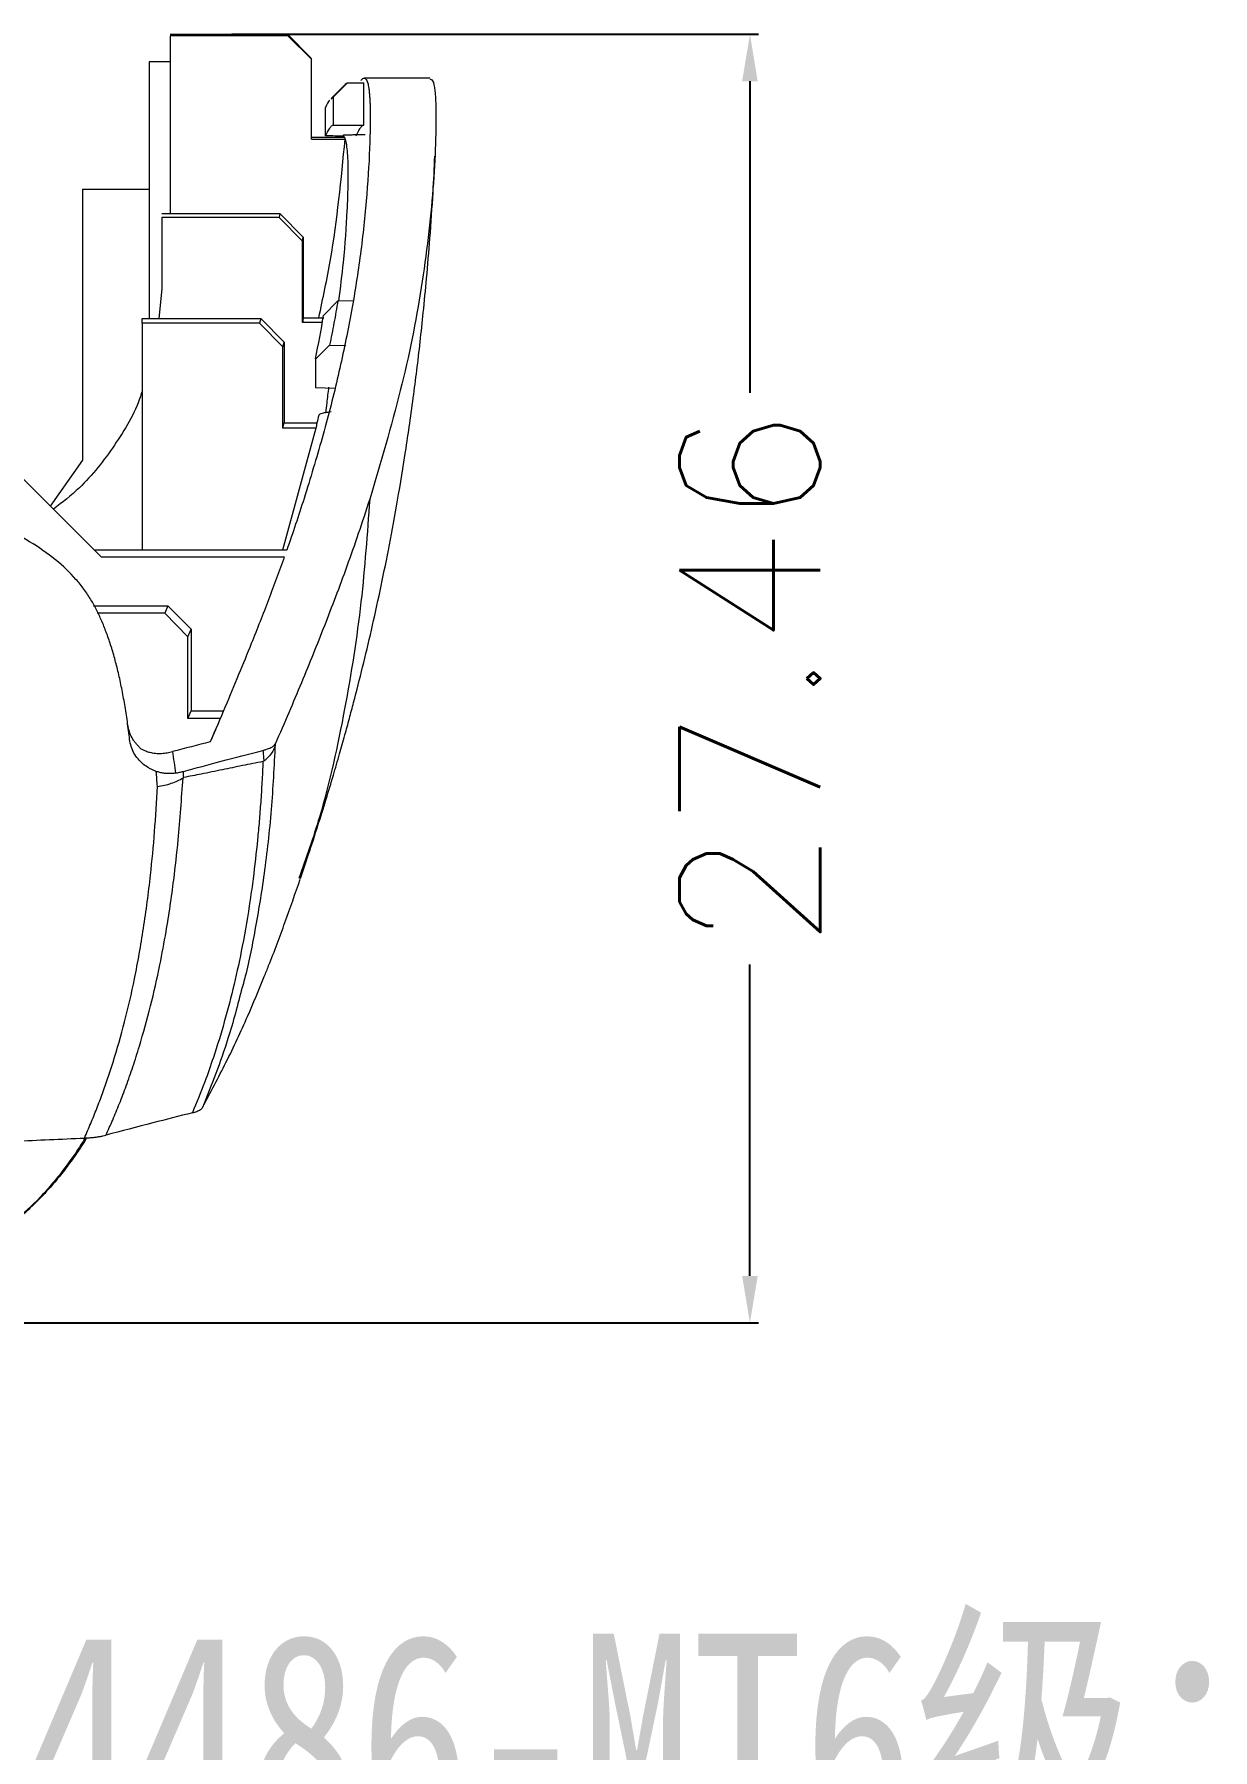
# Model space of a CAD drawing. Header units: inches. Extents: x 1631 to 3663, y 1126 to 1454.
# Drawn here: x 2278.84 to 2303.96, y 1184.66 to 1221.21 of the extents above; entities that cross this region are included whole.
import ezdxf

# ---------------------------------------------------------------- set-up
doc = ezdxf.new("R2010")
doc.units = ezdxf.units.IN
doc.header["$LTSCALE"] = 15
doc.layers.add('文字', color=81, linetype='Continuous')
doc.styles.get("Standard").update_dxf_attribs({"font": 'txt', "bigfont": 'gbcbig.shx'})
doc.styles.add('宋体', font='', dxfattribs={"width": 0.8, "height": 3.5})
doc.styles.get('宋体').set_extended_font_data('SimSun')
doc.dimstyles.new('3', dxfattribs={"dimtxt": 3, "dimasz": 1, "dimexe": 0.18, "dimexo": 0.0625, "dimgap": 0.09, "dimtad": 0, "dimdsep": 46, "dimtxsty": 'Standard', "dimcen": 1, "dimclrd": 3, "dimclre": 3, "dimadec": 0, "dimazin": 2, "dimtfac": 1, "dimtofl": 0, "dimtmove": 0, "dimatfit": 3, "dimfxl": 1, "dimtolj": 1, "dimtzin": 0, "dimarcsym": 0})

# ---------------------------------------------------------------- blocks, each defined once
blk = doc.blocks.new('*D271')
at = {"color": 3, "lineweight": -2}
for p, q in [((2283.045, 1221.214), (2294.274, 1221.214)), ((2294.094, 1220.214), (2294.094, 1213.573)), ((2294.094, 1194.752), (2294.094, 1201.393)), ((2265.146, 1193.752), (2294.274, 1193.752))]:
    blk.add_line(p, q, dxfattribs=at)
at = {"color": 3}
for points in [[(2293.927, 1220.214), (2294.26, 1220.214), (2294.094, 1221.214)], [(2293.927, 1194.752), (2294.26, 1194.752), (2294.094, 1193.752)]]:
    blk.add_solid(points, dxfattribs=at)
at = {"layer": 'Defpoints', "color": 0}
for p in [(2282.983, 1221.214), (2265.083, 1193.752), (2294.094, 1193.752)]:
    blk.add_point(p, dxfattribs=at)
at = {"color": 0, "insert": (2294.094, 1207.483), "char_height": 3, "attachment_point": 5, "rotation": 90}
blk.add_mtext('\\A1;27.46', dxfattribs=at)

msp = doc.modelspace()

# ---------------------------------------------------------------- linework, layer by layer
at = {"color": 7, "linetype": 'Continuous', "lineweight": 15}
for p, q in [((2281.733, 1221.214), (2284.233, 1221.214)), ((2284.243, 1221.183), (2281.733, 1221.183)), ((2281.733, 1221.183), (2281.733, 1217.392)), ((2284.233, 1221.214), (2284.733, 1220.714)), ((2284.744, 1220.682), (2284.243, 1221.183)), ((2281.284, 1220.628), (2281.284, 1215.156)), ((2281.733, 1220.628), (2281.284, 1220.628)), ((2284.733, 1220.714), (2284.744, 1220.682)), ((2284.744, 1218.981), (2284.744, 1220.682)), ((2285.468, 1220.154), (2285.162, 1219.849)), ((2285.51, 1220.179), (2285.208, 1219.878)), ((2285.51, 1220.179), (2285.861, 1220.179)), ((2285.861, 1219.279), (2285.861, 1220.179)), ((2287.267, 1220.281), (2285.866, 1220.281)), ((2285.042, 1219.051), (2285.042, 1219.652)), ((2285.163, 1219.84), (2285.208, 1219.878)), ((2285.208, 1219.878), (2285.208, 1219.279)), ((2285.208, 1219.279), (2285.861, 1219.279)), ((2285.45, 1219.013), (2284.733, 1219.013)), ((2284.744, 1218.981), (2285.462, 1218.981)), ((2285.336, 1219.013), (2285.346, 1219.047)), ((2279.866, 1217.914), (2281.284, 1217.914)), ((2279.866, 1217.914), (2279.866, 1212.141)), ((2281.555, 1217.392), (2284.071, 1217.392)), ((2281.555, 1217.308), (2281.555, 1215.793)), ((2284.059, 1217.308), (2281.555, 1217.308)), ((2284.071, 1217.392), (2284.059, 1217.308)), ((2284.557, 1216.803), (2284.059, 1217.308)), ((2284.071, 1217.392), (2284.57, 1216.889)), ((2284.557, 1216.803), (2284.57, 1216.889)), ((2284.557, 1215.075), (2284.557, 1216.803)), ((2284.57, 1216.889), (2284.57, 1215.172)), ((2281.555, 1215.793), (2281.492, 1215.156)), ((2285.003, 1215.221), (2285.308, 1215.535)), ((2285.308, 1215.535), (2285.655, 1215.542)), ((2281.134, 1215.156), (2283.663, 1215.156)), ((2281.134, 1215.055), (2281.134, 1215.156)), ((2281.134, 1215.055), (2281.134, 1210.221)), ((2283.64, 1215.055), (2281.134, 1215.055)), ((2283.663, 1215.156), (2283.64, 1215.055)), ((2284.137, 1214.551), (2283.64, 1215.055)), ((2283.663, 1215.156), (2284.161, 1214.653)), ((2284.976, 1215.075), (2284.557, 1215.075)), ((2284.57, 1215.172), (2285.01, 1215.172)), ((2284.136, 1212.82), (2284.137, 1214.551)), ((2284.137, 1214.55), (2284.161, 1214.653)), ((2284.161, 1214.653), (2284.161, 1212.934)), ((2285.132, 1214.59), (2284.829, 1214.29)), ((2285.132, 1214.59), (2285.475, 1214.579)), ((2284.83, 1214.295), (2284.829, 1214.29)), ((2284.829, 1214.29), (2284.829, 1213.687)), ((2284.829, 1213.687), (2285.246, 1213.674)), ((2284.837, 1212.822), (2284.125, 1210.221)), ((2284.136, 1212.82), (2284.162, 1212.934)), ((2284.837, 1212.82), (2284.136, 1212.82)), ((2284.161, 1212.934), (2284.863, 1212.934)), ((2280.262, 1210.076), (2277.812, 1212.526)), ((2279.866, 1212.141), (2279.177, 1211.161)), ((2284.219, 1210.221), (2280.117, 1210.221)), ((2280.262, 1210.076), (2284.166, 1210.076)), ((2280.101, 1209.037), (2281.683, 1209.037)), ((2281.683, 1209.037), (2281.618, 1208.877)), ((2281.683, 1209.037), (2282.177, 1208.535)), ((2281.618, 1208.877), (2280.174, 1208.877)), ((2282.112, 1208.375), (2281.618, 1208.877)), ((2282.112, 1208.375), (2282.177, 1208.535)), ((2282.112, 1206.633), (2282.112, 1208.375)), ((2282.177, 1208.535), (2282.177, 1206.793)), ((2282.112, 1206.633), (2282.177, 1206.793)), ((2282.803, 1206.633), (2282.112, 1206.633)), ((2282.177, 1206.793), (2282.87, 1206.793)), ((2282.696, 1206.391), (2282.583, 1206.135)), ((2279.881, 1197.585), (2279.952, 1197.695))]:
    msp.add_line(p, q, dxfattribs=at)
for points, knots in [([(2284.243, 1221.183), (2284.243, 1221.185), (2284.242, 1221.188), (2284.237, 1221.194), (2284.239, 1221.201), (2284.237, 1221.208), (2284.234, 1221.212), (2284.233, 1221.214)], [0, 0, 0, 0, 0.143491, 0.287006, 0.57284, 0.786636, 1, 1, 1, 1]), ([(2285.799, 1220.228), (2285.814, 1220.246), (2285.854, 1220.294), (2285.903, 1220.277), (2285.938, 1220.209), (2285.957, 1220.126), (2285.968, 1220.063), (2285.977, 1219.99), (2285.984, 1219.906), (2285.99, 1219.81), (2285.995, 1219.704), (2286.002, 1219.373), (2285.989, 1218.682), (2285.909, 1217.521), (2285.769, 1216.312), (2285.568, 1215.101), (2285.305, 1213.871), (2284.987, 1212.62), (2284.72, 1211.752), (2284.587, 1211.319)], [0, 0, 0, 0, 0.02342, 0.063177, 0.106043, 0.121356, 0.137024, 0.153047, 0.169427, 0.186167, 0.203266, 0.220727, 0.333605, 0.44717, 0.560488, 0.671707, 0.781673, 0.891328, 1, 1, 1, 1]), ([(2285.466, 1220.15), (2285.468, 1220.153), (2285.485, 1220.172), (2285.498, 1220.176), (2285.51, 1220.179)], [0, 0, 0, 0, 0.154831, 1, 1, 1, 1]), ([(2287.267, 1220.265), (2287.289, 1220.26), (2287.34, 1220.249), (2287.38, 1220.026), (2287.404, 1219.601), (2287.397, 1218.905), (2287.325, 1217.605), (2287.115, 1215.819), (2286.684, 1213.648), (2286.218, 1212.086), (2285.986, 1211.305)], [0, 0, 0, 0, 0.049974, 0.11372, 0.177454, 0.280093, 0.382745, 0.588302, 0.794121, 1, 1, 1, 1]), ([(2285.208, 1219.279), (2285.201, 1219.277), (2285.189, 1219.272), (2285.168, 1219.255), (2285.145, 1219.231), (2285.122, 1219.199), (2285.097, 1219.158), (2285.07, 1219.11), (2285.052, 1219.071), (2285.042, 1219.051)], [0, 0, 0, 0, 0.147721, 0.293796, 0.43824, 0.581068, 0.722293, 0.861932, 1, 1, 1, 1]), ([(2285.861, 1219.279), (2285.854, 1219.277), (2285.841, 1219.274), (2285.819, 1219.257), (2285.796, 1219.232), (2285.772, 1219.198), (2285.745, 1219.156), (2285.718, 1219.105), (2285.698, 1219.063), (2285.688, 1219.042)], [0, 0, 0, 0, 0.146203, 0.291273, 0.43522, 0.578054, 0.719786, 0.86043, 1, 1, 1, 1]), ([(2284.902, 1215.172), (2284.99, 1215.585), (2285.256, 1216.841), (2285.379, 1218.121), (2285.462, 1218.981)], [0, 0, 0, 0, 0.328308, 1, 1, 1, 1]), ([(2285.419, 1219.046), (2285.409, 1219.046), (2285.338, 1219.047), (2285.23, 1219.046), (2285.12, 1219.05), (2285.068, 1219.051), (2285.05, 1219.051), (2285.045, 1219.051), (2285.042, 1219.051)], [0, 0, 0, 0, 0.07335, 0.570174, 0.856365, 0.952631, 0.982429, 1, 1, 1, 1]), ([(2285.462, 1218.981), (2285.472, 1218.943), (2285.492, 1218.864), (2285.51, 1218.686), (2285.521, 1218.46), (2285.523, 1218.183), (2285.518, 1217.849), (2285.495, 1217.265), (2285.443, 1216.479), (2285.358, 1215.81), (2285.323, 1215.535)], [0, 0, 0, 0, 0.0811207, 0.1658747, 0.254295, 0.3463923, 0.4421565, 0.549037, 0.8146519, 1, 1, 1, 1]), ([(2285.656, 1219.069), (2285.638, 1219.069), (2285.602, 1219.068), (2285.555, 1219.068), (2285.514, 1219.067), (2285.468, 1219.065), (2285.427, 1219.064), (2285.423, 1219.062), (2285.42, 1219.061)], [0, 0, 0, 0, 0.126538, 0.250852, 0.375044, 0.501225, 0.750038, 1, 1, 1, 1]), ([(2285.45, 1219.013), (2285.452, 1219.01), (2285.456, 1219.005), (2285.456, 1218.998), (2285.456, 1218.99), (2285.46, 1218.984), (2285.462, 1218.981)], [0, 0, 0, 0, 0.242405, 0.49131, 0.744805, 1, 1, 1, 1]), ([(2285.889, 1219.074), (2285.889, 1219.074), (2285.888, 1219.074), (2285.877, 1219.073), (2285.857, 1219.072), (2285.821, 1219.071), (2285.76, 1219.07), (2285.69, 1219.069), (2285.656, 1219.069)], [0, 0, 0, 0, 0.126137, 0.250207, 0.37432, 0.500582, 0.750294, 1, 1, 1, 1]), ([(2284.509, 1203.219), (2284.568, 1203.392), (2284.697, 1203.773), (2284.879, 1204.336), (2285.054, 1204.896), (2285.207, 1205.404), (2285.339, 1205.858), (2285.452, 1206.259), (2285.552, 1206.626), (2285.679, 1207.105), (2285.838, 1207.728), (2286.027, 1208.522), (2286.211, 1209.356), (2286.39, 1210.233), (2286.56, 1211.149), (2286.743, 1212.24), (2286.889, 1213.25), (2286.993, 1214.057), (2287.064, 1214.664), (2287.134, 1215.314), (2287.205, 1216.052), (2287.276, 1216.909), (2287.337, 1217.783), (2287.364, 1218.362), (2287.376, 1218.619)], [0, 0, 0, 0, 0.041301, 0.090506, 0.135722, 0.176589, 0.212823, 0.244196, 0.270873, 0.296714, 0.351786, 0.408022, 0.466304, 0.525228, 0.587192, 0.651724, 0.719554, 0.751724, 0.784932, 0.819283, 0.858835, 0.905097, 0.95789, 1, 1, 1, 1]), ([(2285.308, 1215.535), (2285.282, 1215.378), (2285.228, 1215.065), (2285.164, 1214.748), (2285.132, 1214.59)], [0, 0, 0, 0, 0.500523, 1, 1, 1, 1]), ([(2281.134, 1213.616), (2281.122, 1213.576), (2280.999, 1213.159), (2280.557, 1212.446), (2279.936, 1211.626), (2279.433, 1211.241), (2279.243, 1211.095)], [0, 0, 0, 0, 0.0393467, 0.4078263, 0.7759223, 1, 1, 1, 1]), ([(2285.111, 1213.696), (2285.097, 1213.579), (2285.074, 1213.381), (2285.052, 1213.217), (2285.043, 1213.15)], [0, 0, 0, 0, 0.586094, 1, 1, 1, 1]), ([(2285.168, 1213.166), (2285.148, 1213.164), (2285.11, 1213.16), (2285.059, 1213.153), (2285.014, 1213.145), (2284.963, 1213.133), (2284.913, 1213.117), (2284.904, 1213.102), (2284.899, 1213.095)], [0, 0, 0, 0, 0.124525, 0.24781, 0.371981, 0.499117, 0.749533, 1, 1, 1, 1]), ([(2284.863, 1212.935), (2284.859, 1212.925), (2284.851, 1212.906), (2284.85, 1212.877), (2284.849, 1212.849), (2284.841, 1212.831), (2284.837, 1212.822)], [0, 0, 0, 0, 0.26052, 0.516098, 0.763022, 1, 1, 1, 1]), ([(2280.868, 1206.184), (2280.853, 1206.311), (2280.822, 1206.56), (2280.766, 1206.925), (2280.702, 1207.271), (2280.631, 1207.599), (2280.553, 1207.908), (2280.467, 1208.198), (2280.373, 1208.468), (2280.273, 1208.718), (2280.165, 1208.948), (2280.041, 1209.171), (2279.898, 1209.388), (2279.661, 1209.684), (2279.286, 1210.037), (2278.727, 1210.423), (2278.001, 1210.809), (2277.089, 1211.177), (2275.602, 1211.624), (2273.208, 1212.082), (2270.78, 1212.297), (2268.792, 1212.385), (2267.651, 1212.415), (2266.458, 1212.431), (2265.656, 1212.432), (2265.236, 1212.433)], [0, 0, 0, 0, 0.023804, 0.046454, 0.067961, 0.088342, 0.107612, 0.125792, 0.142906, 0.158983, 0.174056, 0.188169, 0.204083, 0.219761, 0.253972, 0.291538, 0.332664, 0.387775, 0.448749, 0.576775, 0.763689, 0.819442, 0.878633, 0.936501, 1, 1, 1, 1]), ([(2285.986, 1211.305), (2285.826, 1210.807), (2285.662, 1210.329), (2285.419, 1209.654), (2285.338, 1209.436), (2285.178, 1209.012), (2285.099, 1208.807), (2284.941, 1208.404), (2284.862, 1208.205), (2284.699, 1207.804), (2284.616, 1207.602), (2284.444, 1207.187), (2284.354, 1206.974), (2284.168, 1206.537), (2284.071, 1206.313), (2283.971, 1206.084)], [0, 0, 0, 0, 0.25, 0.25, 0.375, 0.375, 0.5, 0.5, 0.625, 0.625, 0.75, 0.75, 0.875, 0.875, 1, 1, 1, 1]), ([(2284.587, 1211.319), (2284.528, 1211.138), (2284.412, 1210.776), (2284.283, 1210.406), (2284.219, 1210.221)], [0, 0, 0, 0, 0.502638, 1, 1, 1, 1]), ([(2284.166, 1210.076), (2284.112, 1209.926), (2284.003, 1209.624), (2283.831, 1209.165), (2283.651, 1208.7), (2283.44, 1208.171), (2283.192, 1207.564), (2282.902, 1206.87), (2282.693, 1206.382), (2282.587, 1206.136)], [0, 0, 0, 0, 0.123112, 0.245727, 0.367718, 0.488954, 0.655351, 0.82601, 1, 1, 1, 1]), ([(2281.11, 1205.989), (2281.091, 1206.007), (2281.054, 1206.041), (2281.004, 1206.097), (2280.959, 1206.157), (2280.907, 1206.242), (2280.856, 1206.355), (2280.838, 1206.453), (2280.829, 1206.502)], [0, 0, 0, 0, 0.1255234, 0.2503895, 0.3753606, 0.5011978, 0.7496582, 1, 1, 1, 1]), ([(2281.436, 1205.505), (2281.414, 1205.513), (2281.371, 1205.53), (2281.308, 1205.561), (2281.229, 1205.607), (2281.138, 1205.674), (2281.039, 1205.774), (2280.956, 1205.894), (2280.894, 1206.033), (2280.877, 1206.134), (2280.868, 1206.184)], [0, 0, 0, 0, 0.069479, 0.139528, 0.210497, 0.352452, 0.495159, 0.664652, 0.831513, 1, 1, 1, 1]), ([(2281.11, 1205.989), (2281.13, 1205.979), (2281.175, 1205.953), (2281.255, 1205.923), (2281.339, 1205.902), (2281.437, 1205.889), (2281.543, 1205.887), (2281.665, 1205.899), (2281.744, 1205.917), (2281.781, 1205.926)], [0, 0, 0, 0, 0.10767, 0.255647, 0.406101, 0.510826, 0.696869, 0.859871, 1, 1, 1, 1]), ([(2281.781, 1205.926), (2281.792, 1205.85), (2281.815, 1205.699), (2281.835, 1205.545), (2281.844, 1205.468)], [0, 0, 0, 0, 0.501548, 1, 1, 1, 1]), ([(2282.014, 1205.505), (2282.281, 1205.577), (2282.845, 1205.728), (2283.412, 1205.876), (2283.71, 1205.954)], [0, 0, 0, 0, 0.47458, 1, 1, 1, 1]), ([(2283.71, 1205.954), (2283.732, 1205.96), (2283.777, 1205.973), (2283.834, 1205.993), (2283.891, 1206.018), (2283.942, 1206.049), (2283.962, 1206.073), (2283.971, 1206.084)], [0, 0, 0, 0, 0.1628665, 0.326514, 0.4924256, 0.7473283, 1, 1, 1, 1]), ([(2283.71, 1205.954), (2283.713, 1205.916), (2283.721, 1205.839), (2283.726, 1205.761), (2283.728, 1205.723)], [0, 0, 0, 0, 0.503656, 1, 1, 1, 1]), ([(2283.971, 1206.084), (2283.969, 1206.071), (2283.962, 1206.039), (2283.945, 1205.989), (2283.921, 1205.937), (2283.88, 1205.87), (2283.818, 1205.797), (2283.754, 1205.744), (2283.728, 1205.723)], [0, 0, 0, 0, 0.1010081, 0.2494136, 0.3728076, 0.4989365, 0.7996943, 1, 1, 1, 1]), ([(2280.362, 1197.752), (2280.411, 1197.859), (2280.512, 1198.082), (2280.656, 1198.433), (2280.8, 1198.811), (2280.942, 1199.217), (2281.12, 1199.781), (2281.319, 1200.501), (2281.505, 1201.319), (2281.672, 1202.213), (2281.802, 1203.099), (2281.925, 1204.189), (2281.975, 1204.925), (2282.006, 1205.369)], [0, 0, 0, 0, 0.047199, 0.09767, 0.151401, 0.208386, 0.268632, 0.38549, 0.501405, 0.593139, 0.732963, 0.838877, 1, 1, 1, 1]), ([(2281.46, 1205.184), (2281.456, 1205.238), (2281.449, 1205.345), (2281.44, 1205.452), (2281.436, 1205.505)], [0, 0, 0, 0, 0.508876, 1, 1, 1, 1]), ([(2281.844, 1205.468), (2281.817, 1205.464), (2281.763, 1205.457), (2281.678, 1205.456), (2281.595, 1205.464), (2281.514, 1205.48), (2281.462, 1205.497), (2281.436, 1205.505)], [0, 0, 0, 0, 0.213647, 0.420489, 0.620345, 0.813366, 1, 1, 1, 1]), ([(2281.46, 1205.184), (2281.562, 1205.196), (2281.664, 1205.219), (2281.85, 1205.283), (2281.935, 1205.323), (2282.006, 1205.369)], [0, 0, 0, 0, 0.5, 0.5, 1, 1, 1, 1]), ([(2281.844, 1205.468), (2281.875, 1205.474), (2281.936, 1205.485), (2281.988, 1205.498), (2282.014, 1205.505)], [0, 0, 0, 0, 0.497199, 1, 1, 1, 1]), ([(2282.006, 1205.369), (2282.008, 1205.37), (2282.014, 1205.374), (2282.019, 1205.375), (2282.022, 1205.375)], [0, 0, 0, 0, 0.472677, 1, 1, 1, 1]), ([(2282.022, 1205.375), (2282.02, 1205.397), (2282.018, 1205.44), (2282.015, 1205.483), (2282.014, 1205.505)], [0, 0, 0, 0, 0.499885, 1, 1, 1, 1]), ([(2283.711, 1205.714), (2283.566, 1205.686), (2283.278, 1205.63), (2282.839, 1205.538), (2282.421, 1205.451), (2282.146, 1205.399), (2282.022, 1205.375)], [0, 0, 0, 0, 0.258767, 0.510065, 0.777289, 1, 1, 1, 1]), ([(2283.711, 1205.714), (2283.704, 1205.568), (2283.691, 1205.278), (2283.663, 1204.855), (2283.632, 1204.448), (2283.582, 1203.901), (2283.519, 1203.342), (2283.414, 1202.581), (2283.286, 1201.828), (2283.1, 1200.961), (2282.895, 1200.171), (2282.682, 1199.481), (2282.456, 1198.836), (2282.296, 1198.449), (2282.206, 1198.229)], [0, 0, 0, 0, 0.054008, 0.106481, 0.157419, 0.20682, 0.313647, 0.372021, 0.502887, 0.612094, 0.722711, 0.829371, 0.903443, 1, 1, 1, 1]), ([(2283.728, 1205.723), (2283.725, 1205.721), (2283.72, 1205.717), (2283.714, 1205.715), (2283.711, 1205.714)], [0, 0, 0, 0, 0.5062045, 1, 1, 1, 1]), ([(2279.904, 1197.691), (2279.949, 1197.795), (2280.041, 1198.002), (2280.169, 1198.32), (2280.291, 1198.642), (2280.407, 1198.971), (2280.572, 1199.475), (2280.771, 1200.174), (2280.988, 1201.125), (2281.173, 1202.166), (2281.31, 1203.214), (2281.406, 1204.224), (2281.442, 1204.862), (2281.46, 1205.184)], [0, 0, 0, 0, 0.046251, 0.092742, 0.139487, 0.186498, 0.233786, 0.353645, 0.477828, 0.619371, 0.764994, 0.88141, 1, 1, 1, 1]), ([(2283.738, 1201.132), (2283.77, 1201.21), (2283.929, 1201.602), (2284.188, 1202.297), (2284.399, 1202.903), (2284.506, 1203.21)], [0, 0, 0, 0, 0.108452, 0.547329, 1, 1, 1, 1]), ([(2282.419, 1198.339), (2282.592, 1198.662), (2282.946, 1199.327), (2283.38, 1200.256), (2283.623, 1200.85), (2283.738, 1201.132)], [0, 0, 0, 0, 0.332239, 0.683419, 1, 1, 1, 1]), ([(2283.267, 1200.898), (2283.172, 1200.533), (2282.945, 1199.655), (2282.613, 1198.824), (2282.419, 1198.339)], [0, 0, 0, 0, 0.416959, 1, 1, 1, 1]), ([(2282.206, 1198.229), (2281.924, 1198.158), (2281.306, 1198.001), (2280.695, 1197.84), (2280.362, 1197.752)], [0, 0, 0, 0, 0.4554782, 1, 1, 1, 1]), ([(2282.206, 1198.229), (2282.223, 1198.234), (2282.259, 1198.243), (2282.304, 1198.259), (2282.344, 1198.277), (2282.378, 1198.296), (2282.404, 1198.317), (2282.414, 1198.331), (2282.419, 1198.339)], [0, 0, 0, 0, 0.145824, 0.300075, 0.462787, 0.633851, 0.813033, 1, 1, 1, 1]), ([(2270.799, 1197.4), (2271.056, 1197.404), (2271.57, 1197.414), (2272.338, 1197.43), (2273.101, 1197.448), (2273.861, 1197.468), (2274.617, 1197.489), (2275.632, 1197.521), (2276.899, 1197.564), (2278.411, 1197.624), (2279.408, 1197.669), (2279.904, 1197.691)], [0, 0, 0, 0, 0.084051, 0.167768, 0.251156, 0.334218, 0.416958, 0.499379, 0.667987, 0.834851, 1, 1, 1, 1]), ([(2279.904, 1197.691), (2279.933, 1197.693), (2279.992, 1197.696), (2280.076, 1197.703), (2280.157, 1197.712), (2280.232, 1197.724), (2280.302, 1197.737), (2280.342, 1197.747), (2280.362, 1197.752)], [0, 0, 0, 0, 0.164127, 0.329114, 0.4951, 0.662186, 0.830455, 1, 1, 1, 1]), ([(2279.91, 1197.679), (2279.898, 1197.659), (2279.789, 1197.476), (2279.579, 1197.17), (2279.29, 1196.796), (2278.946, 1196.404), (2278.49, 1195.971), (2277.816, 1195.456), (2277.289, 1195.148), (2277.002, 1194.981)], [0, 0, 0, 0, 0.019483, 0.178997, 0.310141, 0.402888, 0.588259, 0.776069, 1, 1, 1, 1]), ([(2279.931, 1197.665), (2279.894, 1197.604), (2279.795, 1197.444), (2279.617, 1197.191), (2279.394, 1196.896), (2279.177, 1196.639), (2278.976, 1196.423), (2278.809, 1196.256), (2278.66, 1196.117), (2278.51, 1195.986), (2278.338, 1195.842), (2278.145, 1195.693), (2277.948, 1195.55), (2277.765, 1195.425), (2277.527, 1195.271), (2277.282, 1195.123), (2277.098, 1195.023), (2277.032, 1194.986)], [0, 0, 0, 0, 0.05994, 0.159428, 0.258275, 0.36178, 0.425188, 0.484568, 0.541192, 0.5775, 0.631994, 0.704891, 0.753589, 0.805135, 0.85959, 0.949774, 1, 1, 1, 1])]:
    msp.add_open_spline(points, degree=3, knots=knots, dxfattribs=at)
for points in [[(2285.133, 1219.814), (2285.105, 1219.776), (2285.075, 1219.722), (2285.042, 1219.652)], [(2285.208, 1219.878), (2285.208, 1219.878), (2285.208, 1219.878), (2285.208, 1219.878)], [(2285.208, 1219.279), (2285.208, 1219.279), (2285.208, 1219.279), (2285.208, 1219.279)], [(2285.42, 1219.061), (2285.43, 1219.05), (2285.44, 1219.034), (2285.45, 1219.013)], [(2284.57, 1215.172), (2284.566, 1215.14), (2284.561, 1215.108), (2284.557, 1215.075)], [(2284.83, 1214.295), (2284.894, 1214.606), (2284.951, 1214.914), (2285.003, 1215.221)], [(2284.899, 1213.095), (2284.887, 1213.042), (2284.875, 1212.989), (2284.863, 1212.935)], [(2282.587, 1206.136), (2282.319, 1206.066), (2282.05, 1205.996), (2281.781, 1205.926)]]:
    msp.add_open_spline(points, degree=3, dxfattribs=at)
at = {"color": 8, "linetype": 'Continuous', "lineweight": 15}
for points, knots in [([(2285.986, 1211.305), (2285.934, 1210.576), (2285.829, 1209.078), (2285.469, 1206.816), (2285.043, 1204.836), (2284.631, 1203.655), (2284.479, 1203.219)], [0, 0, 0, 0, 0.265732, 0.545594, 0.832324, 1, 1, 1, 1]), ([(2283.971, 1206.084), (2283.947, 1205.617), (2283.898, 1204.68), (2283.751, 1203.361), (2283.553, 1202.161), (2283.396, 1201.356), (2283.284, 1200.958), (2283.267, 1200.898)], [0, 0, 0, 0, 0.257599, 0.517186, 0.752721, 0.962601, 1, 1, 1, 1])]:
    msp.add_open_spline(points, degree=3, knots=knots, dxfattribs=at)

# ---------------------------------------------------------------- texts
at = {"layer": '文字', "color": 0, "insert": (2200.421, 1194.373), "char_height": 3.91357, "width": 121.98407, "attachment_point": 1, "style": '宋体'}
msp.add_mtext('{\\H1.111x;技术说明：\\P1、未注公差尺寸的极限偏差按GB/T 14486-MT6级；\\P2、制件应饱满光整、色泽均匀；\\P3、无缩痕、裂纹、银丝等缺陷；\\P4、未注壁厚3；未注筋板1.5～2；\\P5、未注过渡圆角取R0.3～R1，脱模斜度≤0.3%%D；}', dxfattribs=at)

# ---------------------------------------------------------------- dimensions: what is measured, and where the dimension line sits
dim = msp.add_linear_dim(base=(2294.094, 1193.752), p1=(2282.983, 1221.214), p2=(2265.083, 1193.752), angle=90, dimstyle='3')
dim.commit()
dim.dimension.update_dxf_attribs({"geometry": '*D271', "text_midpoint": (2294.094, 1207.483)})

doc.saveas('drawing.dxf')
